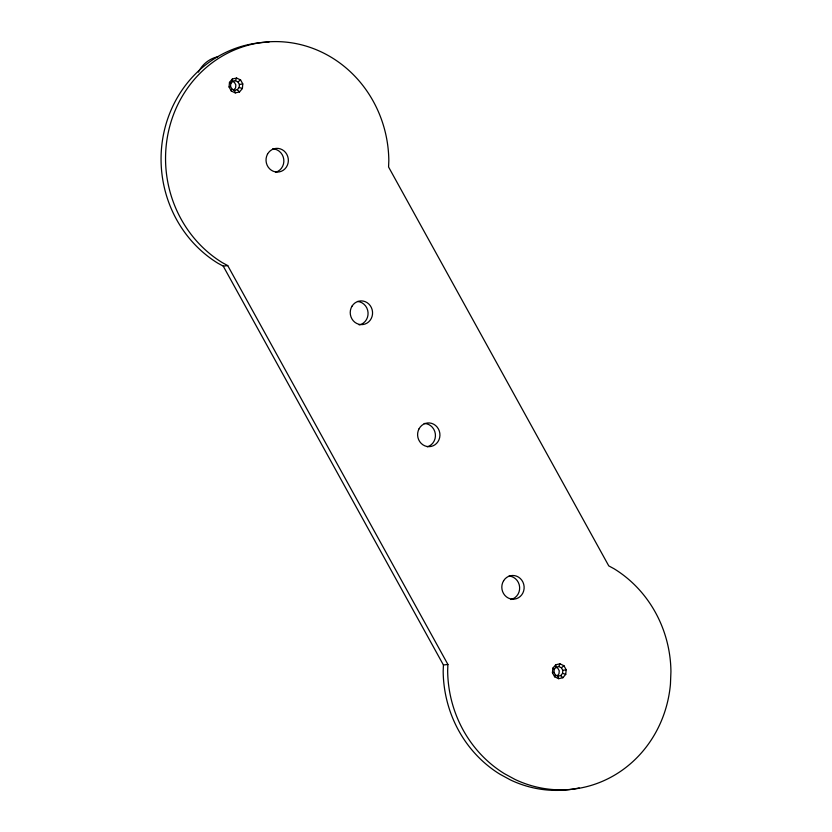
<?xml version="1.0" encoding="UTF-8"?>
<svg xmlns="http://www.w3.org/2000/svg" width="832" height="832" viewBox="0 0 832 832"><rect width="100%" height="100%" fill="white"/><g stroke="black" fill="none" stroke-linecap="round" stroke-linejoin="round"><path stroke-width="1.25" d="M268.923 42.162A118.716 111.54 83.2 0 0 164.247 130.915A118.716 111.54 83.2 0 0 217.911 263.234L223.236 266.115L443.425 664.997L443.175 671.299A118.716 111.54 83.2 0 0 500.011 774.259L510.484 779.948A118.716 111.54 83.2 0 0 579.176 787.914M447.907 664.456L447.658 670.758A118.716 111.54 83.2 0 0 504.504 773.729L514.966 779.407A118.716 111.54 83.2 0 0 670.446 684.133L670.935 671.736A118.716 111.54 83.2 0 0 614.089 568.766L608.764 565.885L388.575 167.003L388.825 160.701A118.716 111.54 83.2 0 0 220.345 57.242A118.716 111.54 83.2 0 0 222.394 262.694L227.718 265.585L447.907 664.456L443.425 664.997M229.07 86.986L229.476 82.399L232.346 78.988L236.59 78.042L240.573 79.934L242.788 83.949L242.382 88.535L239.502 91.946L235.269 92.893L231.275 91L229.07 86.986L230.537 86.476L230.807 83.502L232.669 81.286L235.404 80.683L237.983 81.91L239.418 84.5L239.158 87.474L237.297 89.679L234.551 90.293L231.972 89.066L230.537 86.476M552.438 672.776L552.843 668.179L555.714 664.768L559.957 663.822L563.94 665.714L566.155 669.729L565.75 674.315L562.869 677.726L558.636 678.673L554.642 676.78L552.438 672.776L553.956 672.339L554.226 669.375L556.078 667.16L558.823 666.557L561.402 667.774L562.838 670.374L562.578 673.338L560.716 675.553L557.97 676.156L555.391 674.929L553.956 672.339M231.275 91L231.972 89.066M554.642 676.78L555.391 674.929M558.823 666.557L559.957 663.822M235.404 80.683L236.59 78.042M233.709 90.106L235.57 87.901L235.83 84.926L234.395 82.337L231.816 81.11M557.128 675.979L558.99 673.764L559.25 670.8L557.814 668.21L555.235 666.983M561.402 667.774L563.94 665.714M237.983 81.91L240.573 79.934M562.838 670.374L566.155 669.729M239.418 84.5L242.788 83.949M223.236 266.115L227.718 265.585M562.578 673.338L565.75 674.315M239.158 87.474L242.382 88.535M229.476 82.399L230.807 83.502M552.843 668.179L554.226 669.375M560.716 675.553L562.869 677.726M237.297 89.679L239.502 91.946M234.551 90.293L235.269 92.893M557.97 676.156L558.636 678.673M555.714 664.768L556.078 667.16M232.346 78.988L232.669 81.286M424.164 423.478A11.866 11.149 83.2 0 1 435.334 433.836A11.866 11.149 83.2 0 1 427.284 446.805M509.09 576.046A11.866 11.149 83.2 0 1 519.626 587.132A11.866 11.149 83.2 0 1 510.806 599.518M357.552 301.465A11.866 11.149 83.2 0 1 368.046 312.593A11.866 11.149 83.2 0 1 359.185 324.948M272.584 148.886A11.866 11.149 83.2 0 1 283.754 159.255A11.866 11.149 83.2 0 1 275.704 172.224M198.39 72.114A30.774 28.922 83.2 0 1 217.651 56.794M267.467 154.242A11.866 11.149 83.2 0 0 277.306 172.078A11.866 11.149 83.2 0 0 286.801 154.326A11.866 11.149 83.2 0 0 267.467 154.242M352.061 306.114A11.866 11.149 83.2 0 0 360.766 324.594A11.866 11.149 83.2 0 0 371.374 307.58A11.866 11.149 83.2 0 0 352.061 306.114M419.037 428.823A11.866 11.149 83.2 0 0 428.886 446.659A11.866 11.149 83.2 0 0 438.381 428.906A11.866 11.149 83.2 0 0 419.037 428.823M503.62 580.726A11.866 11.149 83.2 0 0 512.377 599.175A11.866 11.149 83.2 0 0 522.933 582.13A11.866 11.149 83.2 0 0 503.62 580.726"/></g></svg>
